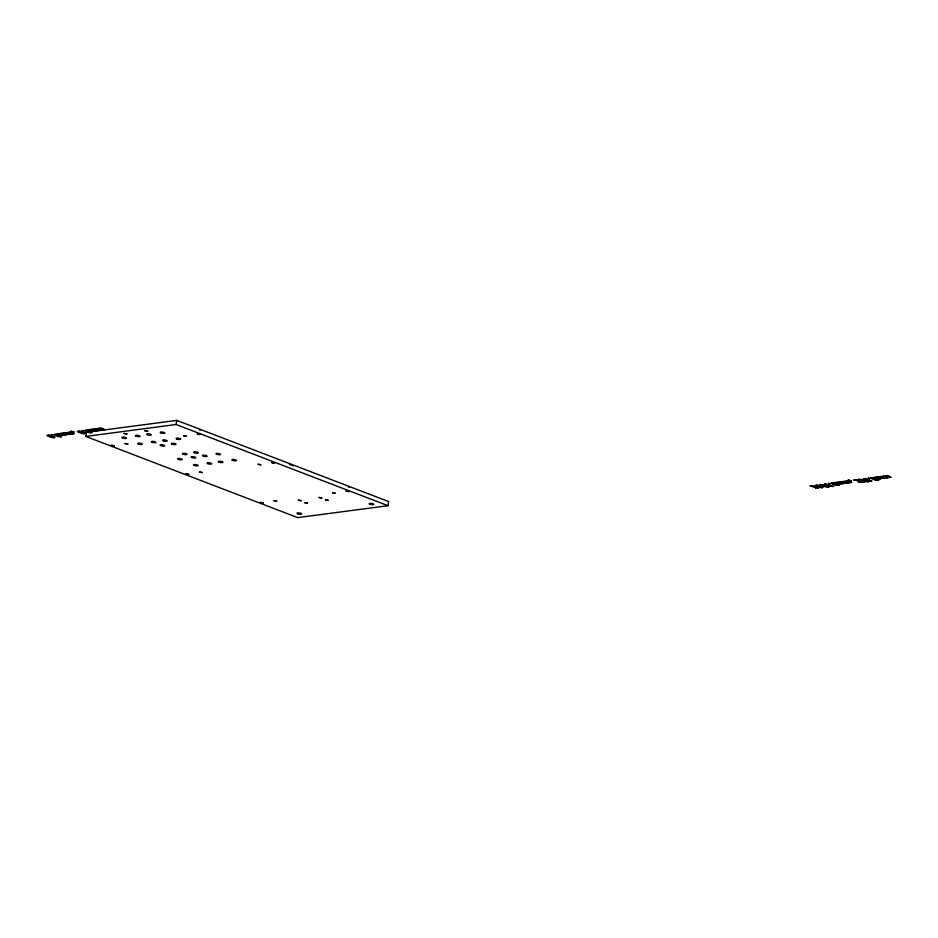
<?xml version="1.0" encoding="UTF-8"?>
<svg xmlns="http://www.w3.org/2000/svg" width="938" height="938" viewBox="0 0 938 938"><rect width="100%" height="100%" fill="white"/><g stroke="black" fill="none" stroke-linecap="round" stroke-linejoin="round"><path stroke-width="1.41" d="M85.804 436.416L86.46 432.301L176.766 420.388L388.66 501.584L388.004 505.699L297.698 517.612L85.804 436.416L176.098 424.504L388.004 505.699M176.098 424.504L176.766 420.388M64.136 433.004L67.184 434.575L61.146 435.431L57.042 433.872L59.071 433.602L63.526 435.115L59.504 433.544L61.556 433.274L65.953 434.798L61.978 433.215L66.211 432.664L70.667 434.177L66.633 432.606L68.697 432.336L71.499 433.755L73.34 433.614L69.119 432.277L71.136 432.008L74.313 433.637L68.286 434.493L64.007 432.957M94.457 429.006L97.505 430.577L91.478 431.433L87.363 429.874L89.403 429.604L93.859 431.117L89.825 429.545L91.889 429.276L96.286 430.8L92.311 429.217L96.544 428.654L100.987 430.179L96.966 428.607L99.018 428.338L101.832 429.756L103.672 429.616L99.451 428.279L101.468 428.009L104.646 429.627L98.607 430.495L94.504 428.924M841.409 481.804L844.458 483.375L838.431 484.231L834.316 482.671L836.356 482.402L840.811 483.914L836.79 482.343L838.842 482.073L843.239 483.598L839.264 482.015L843.497 481.452L847.94 482.976L843.919 481.405L845.982 481.135L848.784 482.554L850.625 482.413L846.404 481.077L848.421 480.807L851.598 482.425L845.572 483.293L841.292 481.745M880.911 476.586L883.959 478.157L879.012 478.743L879.774 479.037M879.762 479.048L873.817 477.454L875.858 477.184L880.313 478.708L876.291 477.137L878.343 476.856L882.74 478.38L878.765 476.809L882.998 476.246L887.442 477.759L883.549 476.234L885.484 475.918L888.286 477.336L890.127 477.196L886.047 475.918L887.923 475.601L891.1 477.219L885.073 478.087L880.794 476.539M199.243 429.815L200.251 430.061M348.49 486.928L349.534 487.326M289.361 464.24L293.383 465.963M124.156 433.473L126.947 433.989L124.156 433.473M144.909 430.741L147.7 431.257L144.909 430.741M835.957 483.82L839.393 485.274L835.359 485.227L830.939 483.293L833.519 482.964L835.957 483.82M868.576 479.517L868.963 480.948L871.355 480.971L868.506 480.186L872.023 480.971L867.978 480.924L866.829 479.037L864.273 479.013L867.275 479.939L863.558 478.99L866.149 478.661L868.576 479.517M875.459 478.603L878.894 480.068L874.861 480.022L870.441 478.075L873.02 477.759L875.459 478.603M271.703 462.575L274.482 463.102L271.703 462.575M863.898 482.296L857.895 481.757L858.903 481.393L858.305 480.526C847.377 480.068 858.153 479.013 860.463 481.358L859.325 481.956L863.898 482.296M868.482 481.698L862.397 481.124L863.488 480.795L862.89 479.928C851.974 479.459 862.749 478.415 865.047 480.748L863.91 481.346L868.482 481.698M260.354 502.405L263.144 502.932L260.354 502.405M319.072 497.468L321.851 498.008L319.072 497.468M835.875 484.489L836.344 485.251L838.736 485.274L835.875 484.489M875.377 479.271L875.846 480.045L878.238 480.057L875.377 479.271M199.477 472.084L202.256 472.553L199.477 472.084M834.797 483.703L831.654 483.316L834.797 483.703M874.298 478.497L871.156 478.099L874.298 478.497M197.273 434.036L200.064 434.505L197.273 434.036M183.731 435.818L186.521 436.299L183.731 435.818M258.173 464.333L260.952 464.814L258.302 464.275M273.919 500.599L276.698 501.08L273.919 500.599M304.78 502.674L307.558 503.155L304.78 502.674M325.509 499.931L328.3 500.4L325.509 499.931M346.157 491.078L348.936 491.547L346.157 491.078M824.42 485.532L822.825 485.943L820.551 484.981L824.42 485.532M829.016 484.923L827.422 485.333L825.135 484.371L829.016 484.923M298.319 500.189L301.098 500.693L298.319 500.189M54.791 437.049L54.381 437.706L51.438 437.46L46.9 435.619L50.91 435.466L54.791 437.049M61.674 436.135L61.263 436.803L58.32 436.545L53.783 434.704L57.793 434.564L61.674 436.135M85.124 433.039L84.701 433.708L81.77 433.462L77.233 431.609L81.243 431.468L85.124 433.039M91.994 432.137L91.584 432.805L88.653 432.547L84.103 430.706L88.125 430.565L91.994 432.137M822.896 487.057L822.485 487.713L819.554 487.467L815.005 485.626L819.026 485.474L822.896 487.057M125.059 443.545L127.826 444.061L125.059 443.545M111.528 445.316L114.284 445.855L111.528 445.316M332.673 492.813L335.394 493.388L332.673 492.813M185.994 473.819L188.714 474.405L185.994 473.819M820.41 484.442L819.789 484.946C823.294 487.291 836.755 487.795 823.423 486.107L825.71 485.755L820.41 484.442M824.994 483.844L824.373 484.348C827.891 486.681 841.339 487.197 828.008 485.509L830.294 485.145L824.994 483.844M816.646 487.995L815.673 488.065L818.428 488.252L812.554 485.544L810.022 485.872L816.646 487.995M73.973 432.043L70.948 431.292L73.973 432.043M851.247 480.842L848.222 480.092L851.247 480.842M51.391 434.552L52.704 434.869L51.391 434.552M81.712 430.554L83.025 430.87L81.712 430.554M828.676 483.351L829.989 483.668L828.676 483.351M868.178 478.146L869.491 478.462L868.178 478.146M817.608 485.38L815.908 485.192L822.204 487.619L817.608 485.38M86.706 430.46L85.006 430.272L91.303 432.699L86.706 430.46M79.824 431.363L78.124 431.187L84.42 433.614L79.824 431.363M56.374 434.458L54.685 434.271L60.97 436.709L56.374 434.458M49.503 435.373L47.803 435.185L54.087 437.612L49.503 435.373M219.011 462.117A2.38 0.598 9.1 0 0 222.939 462.422A2.38 0.598 9.1 0 0 220.031 461.262A2.38 0.598 9.1 0 0 219.011 462.117M208.025 463.712A2.38 0.598 9.1 0 0 211.718 463.829A2.38 0.598 9.1 0 0 208.388 462.727A2.38 0.598 9.1 0 0 208.025 463.712M183.332 454.25A2.38 0.598 9.1 0 0 187.049 454.379A2.38 0.598 9.1 0 0 183.754 453.277A2.38 0.598 9.1 0 0 183.332 454.25M160.984 432.899A2.38 0.598 9.1 0 0 164.842 433.157A2.38 0.598 9.1 0 0 161.817 432.008A2.38 0.598 9.1 0 0 160.984 432.899M369.947 504.245A2.38 0.598 9.1 0 0 373.816 504.515A2.38 0.598 9.1 0 0 370.815 503.354A2.38 0.598 9.1 0 0 369.947 504.245M178.431 459.35A2.38 0.598 9.1 0 0 182.265 459.573A2.38 0.598 9.1 0 0 179.158 458.436A2.38 0.598 9.1 0 0 178.431 459.35M194.401 465.471A2.38 0.598 9.1 0 0 198.153 465.635A2.38 0.598 9.1 0 0 194.928 464.521A2.38 0.598 9.1 0 0 194.401 465.471M176.766 438.949A2.38 0.598 9.1 0 0 180.694 439.265A2.38 0.598 9.1 0 0 177.821 438.105A2.38 0.598 9.1 0 0 176.766 438.949M203.335 456.103A2.38 0.598 9.1 0 0 207.11 456.278A2.38 0.598 9.1 0 0 203.898 455.153A2.38 0.598 9.1 0 0 203.335 456.103M232.601 460.347A2.38 0.598 9.1 0 0 236.493 460.628A2.38 0.598 9.1 0 0 233.527 459.468A2.38 0.598 9.1 0 0 232.601 460.347M216.701 454.25A2.38 0.598 9.1 0 0 220.606 454.543A2.38 0.598 9.1 0 0 217.675 453.382A2.38 0.598 9.1 0 0 216.701 454.25M160.738 445.597A2.38 0.598 9.1 0 0 164.654 445.902A2.38 0.598 9.1 0 0 161.746 444.741A2.38 0.598 9.1 0 0 160.738 445.597M136.245 436.217A2.38 0.598 9.1 0 0 140.032 436.405A2.38 0.598 9.1 0 0 136.866 435.279A2.38 0.598 9.1 0 0 136.245 436.217M147.547 434.728A2.38 0.598 9.1 0 0 151.323 434.904A2.38 0.598 9.1 0 0 148.134 433.79A2.38 0.598 9.1 0 0 147.547 434.728M192.009 457.58A2.38 0.598 9.1 0 0 195.808 457.779A2.38 0.598 9.1 0 0 192.665 456.642A2.38 0.598 9.1 0 0 192.009 457.58M151.968 442.232A2.38 0.598 9.1 0 0 155.872 442.537A2.38 0.598 9.1 0 0 152.953 441.376A2.38 0.598 9.1 0 0 151.968 442.232M297.956 513.86A2.38 0.598 9.1 0 0 301.626 513.965A2.38 0.598 9.1 0 0 298.272 512.875A2.38 0.598 9.1 0 0 297.956 513.86M172.158 444.155A2.38 0.598 9.1 0 0 175.981 444.378A2.38 0.598 9.1 0 0 172.862 443.24A2.38 0.598 9.1 0 0 172.158 444.155M194.412 452.691A2.38 0.598 9.1 0 0 198.293 452.948A2.38 0.598 9.1 0 0 195.28 451.799A2.38 0.598 9.1 0 0 194.412 452.691M138.425 444.026A2.38 0.598 9.1 0 0 142.33 444.319A2.38 0.598 9.1 0 0 139.399 443.158A2.38 0.598 9.1 0 0 138.425 444.026M163.611 440.872A2.38 0.598 9.1 0 0 167.234 440.942A2.38 0.598 9.1 0 0 163.81 439.863A2.38 0.598 9.1 0 0 163.611 440.872M122.573 437.952A2.38 0.598 9.1 0 0 126.454 438.234A2.38 0.598 9.1 0 0 123.488 437.073A2.38 0.598 9.1 0 0 122.573 437.952"/></g></svg>
